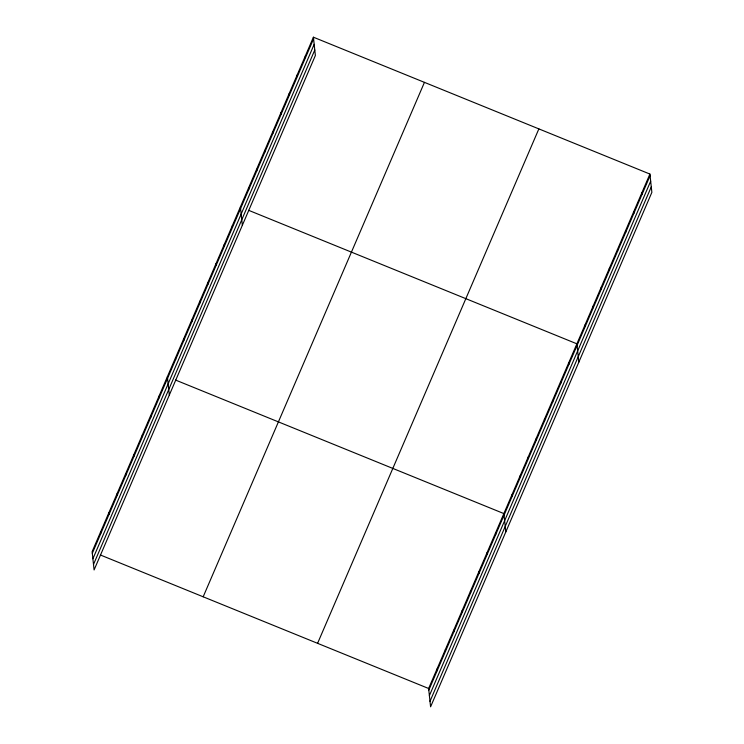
<?xml version="1.0" encoding="UTF-8"?>
<svg xmlns="http://www.w3.org/2000/svg" width="744" height="744" viewBox="0 0 744 744"><rect width="100%" height="100%" fill="white"/><g stroke="black" fill="none" stroke-linecap="round" stroke-linejoin="round"><path stroke-width="1.12" d="M313.41 37.2L92.135 551.63L94.088 569.941L315.372 55.512L313.41 37.2L649.912 174.059L651.865 192.37L430.59 706.8L428.628 688.488L649.912 174.059M92.312 553.276L313.587 38.846M92.898 558.772L314.173 44.342M93.502 564.445L314.786 50.015M203.177 596.79L424.452 82.361M317.586 643.327L538.861 128.898M428.804 690.134L650.079 175.705M429.39 695.631L650.674 181.201M430.004 701.304L651.279 186.874M248.617 210.31L576.888 343.821L578.841 362.133M175.593 380.072L503.865 513.583L505.818 531.895M100.356 554.978L428.628 688.488M641.793 192.919L641.97 194.565M633.683 211.789L633.86 213.435M625.565 230.649L625.741 232.295M617.455 249.51L617.632 251.156M609.336 268.37L609.513 270.016M601.226 287.231L601.403 288.877M593.117 306.1L593.294 307.746M584.998 324.961L585.175 326.607M568.769 362.681L568.946 364.328M560.66 381.551L560.837 383.197M552.55 400.412L552.718 402.058M544.431 419.272L544.608 420.918M536.322 438.132L536.498 439.778M528.203 456.993L528.38 458.639M520.093 475.862L520.27 477.509M511.974 494.723L512.151 496.369M495.504 533.02L495.681 534.666M487.143 552.448L487.32 554.094M478.783 571.885L478.959 573.531M470.431 591.322L470.599 592.968M462.071 610.75L462.247 612.396M453.71 630.187L453.887 631.833M445.349 649.624L445.526 651.27M436.988 669.051L437.165 670.707M305.3 56.06L305.477 57.706M297.182 74.921L297.358 76.567M289.072 93.79L289.249 95.437M280.962 112.651L281.139 114.297M272.843 131.511L273.02 133.157M264.734 150.372L264.911 152.018M256.615 169.241L256.792 170.888M248.505 188.102L248.682 189.748M240.396 206.962L242.349 225.274M232.277 225.823L232.453 227.469M224.167 244.683L224.344 246.329M216.048 263.553L216.225 265.199M207.939 282.413L208.115 284.059M199.82 301.274L199.997 302.92M191.71 320.134L191.887 321.78M183.601 338.994L183.777 340.65M175.482 357.864L175.658 359.51M167.372 376.724L169.325 395.036M159.011 396.161L159.188 397.808M150.651 415.589L150.827 417.235M142.29 435.026L142.467 436.672M133.929 454.463L134.106 456.109M125.569 473.891L125.745 475.537M117.217 493.328L117.394 494.974M108.856 512.765L109.033 514.411M100.496 532.192L100.672 533.839"/></g></svg>
